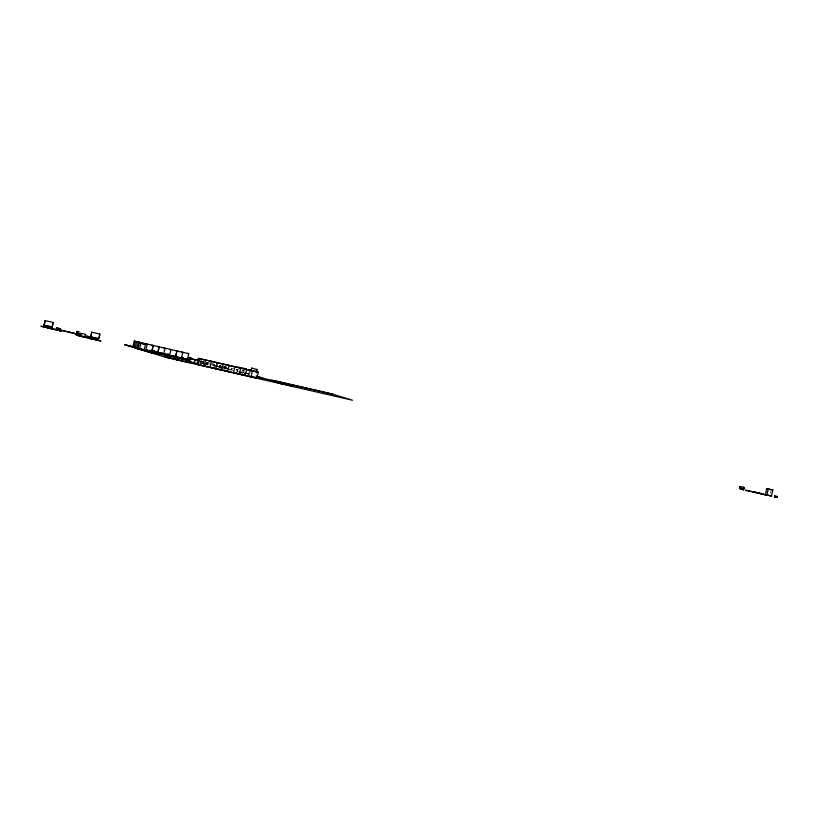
<?xml version="1.0" encoding="UTF-8"?>
<svg xmlns="http://www.w3.org/2000/svg" width="818" height="818" viewBox="0 0 818 818"><rect width="100%" height="100%" fill="white"/><g stroke="black" fill="none" stroke-linecap="round" stroke-linejoin="round"><path stroke-width="0.61" stroke-dasharray="4.09 3.07" d="M200.553 363.233L201.197 360.482M203.518 361.106L202.864 363.857L203.416 363.979L200.962 363.366M214.019 366.208L214.51 364.143M219.234 367.405L219.715 365.339L221.064 365.758L216.893 364.797M219.439 365.983L219.193 366.985L221.576 367.568M224.204 369.634L224.93 366.546L221.801 365.82M225.788 369.02L226.269 366.955L224.93 366.546M231.003 370.217L231.484 368.151L233.57 368.632M236.208 371.413L236.699 369.347M237.915 369.45L237.373 371.771L238.294 367.088M248.692 373.877L249.541 370.237M249.919 372.998L250.482 370.574M770.464 493.213L771.016 490.82M213.447 365.186L214.674 365.482M241.279 372.251L241.627 372.323M247.506 373.693L248.11 373.836M200.952 361.035L203.038 361.515M206.167 362.231L208.253 362.711M236.392 369.174L238.478 369.654M242.649 370.615L244.735 371.086M200.216 360.963L203.345 361.689M206.473 362.405L210.635 363.366M211.678 363.601L214.807 364.317M222.107 365.994L226.269 366.955M241.903 370.544L243.989 371.024M219.858 366.106L221.811 366.556M200.185 361.985L208.723 363.938M209.94 364.225L231.893 369.266M214.112 365.39L226.177 368.274M201.627 363.161L204.071 363.724M212.854 365.656L216.453 366.484M217.66 366.761L228.457 369.245M229.653 369.521L233.253 370.349M238.979 371.628L249.408 374.02M200.011 362.865L203.304 363.673M240.993 372.241L246.791 373.57M201.361 363.376L208.304 364.971M201.054 363.458L207.782 364.961M237.2 371.72L245.318 373.601M247.834 374.153L248.57 374.317M219.684 367.947L225.41 369.255M239.193 372.425L242.854 373.264M242.036 372.415L243.243 372.722L242.261 372.466M214.428 365.441L212.792 365.032M203.794 362.824L208.478 364.082M215.492 365.963L220.175 367.21L220.083 366.566M241.658 371.597L244.091 372.343M245.308 372.722L248.958 373.836M248.038 373.724L249.633 374.215M227.373 368.55L232.077 369.981M204.572 363.315L208.099 364.388M205.287 364L206.974 364.511M207.261 364.828L207.956 365.002M201.453 363.202L203.222 363.632M206.576 364.675L207.394 364.879"/><path stroke-width="1.23" d="M153.099 351.28L144.796 349.552M167.434 354.572L154.408 351.576M181.76 357.865L171.095 355.503L175.839 356.505M44.039 325.216L45.133 320.584L53.252 322.456L52.158 327.098L44.039 325.216L52.158 327.098M44.213 325.267L45.133 320.584M51.994 327.047L53.252 322.456M56.064 329.858L56.524 327.906L59.837 328.672L59.55 330.676M56.227 329.91L56.524 327.906M59.387 330.625L59.837 328.672M76.33 334.153L76.974 331.402L78.855 331.924L78.211 334.685L75.072 333.826L80.859 335.155M76.984 334.306L77.628 331.546M77.557 334.531L78.201 331.771L76.974 331.402M80.123 334L79.888 335.012L80.123 334L77.751 333.427M80.011 335.963C78.262 335.809 81.514 335.83 80.716 333.304L85.645 334.45L85 337.2M80.246 336.116L80.716 333.304M84.827 337.149L85.645 334.45M90.686 336.822L91.769 332.18L99.888 334.061L98.804 338.703L90.849 336.873L91.769 332.18M134.264 341.075L135.44 341.433L134.04 347.425L132.864 347.067L134.264 341.075L188.723 353.673L187.322 359.664L139.96 348.785M135.379 347.875L136.79 341.893L142.864 343.396L136.79 341.893M138.303 342.353L136.892 348.335L147.322 350.758L134.888 347.742L137.179 348.396M137.966 348.857L139.367 342.875L145.44 344.378L144.04 350.37L142.526 349.91M139.479 349.317L140.88 343.335L139.367 342.875M145.829 350.135L147.291 344.163L146.054 343.785M151.749 351.495L153.16 345.503M154.285 350.973L154.459 352.118L154.704 351.106L152.741 350.656L152.087 351.536M156.504 352.497L157.741 352.875L159.081 346.873L157.905 346.505M157.741 352.875L159.152 346.883M163.61 354.214L165.083 348.243L163.835 347.875M168.61 354.266L168.794 355.411L169.029 354.399L167.077 353.949L166.422 354.828M169.541 355.574L171.003 349.603L169.766 349.235M174.285 356.576L175.533 356.955L176.872 350.953L175.696 350.595M175.533 356.955L176.933 350.973M181.167 358.253L181.412 357.241L183.365 357.691L183.13 358.703L182.946 357.558M181.392 358.304L182.864 352.333L181.616 351.955M188.447 358.161L189.796 358.57L189.07 361.668L187.721 361.259L188.447 358.161L198.876 360.554M188.406 360.145L189.05 357.384L189.704 357.538M190.502 359.756L190.931 357.916L189.05 357.384M198.508 358.345L199.684 358.703L198.283 364.695L197.107 364.337L198.508 358.345L258.314 372.18L256.903 378.161L254.255 377.374M226.412 371.065L227.588 371.423L228.999 365.441L227.823 365.084M233.457 372.773L234.858 366.791L233.682 366.433M245.185 375.472L246.586 369.48L245.41 369.123M251.106 370.462L251.647 368.141L252.189 368.264M256.054 371.74L256.596 369.419L257.138 369.542L256.32 373.018M739.564 488.52L740.024 486.567L744.104 487.559L743.644 489.512L739.564 488.52L740.024 486.567M740.188 486.618L739.738 488.571L740.27 486.649M743.511 487.385L743.051 489.338L743.593 487.405M765.341 494.563L766.742 488.581L771.302 489.624L772.816 490.084L771.415 496.076L765.341 494.563L771.415 496.076M766.855 495.023L768.255 489.041L766.742 488.581M774.493 496.843L774.728 495.831L777.1 496.414L776.865 497.416L774.493 496.843L776.865 497.416M774.912 496.976L774.728 495.831M776.446 497.293L777.1 496.414M48.262 328.008L47.413 327.824L49.397 328.284M78.375 335.574L101.013 341.096L81.411 336.28L84.06 336.944M81.626 336.331L81.964 336.382M260.645 378.069L259.562 377.793L262.404 378.509M741.118 489.184L741.926 489.389M85.87 336.423L85.266 336.28L87.506 336.842L85.307 336.29M749.554 491.158L749.012 491.025L749.769 491.209M89.99 338.499L91.667 338.908M160.88 353.11L162.393 353.478M149.745 351.648L150.706 351.832L148.866 351.413M176.095 359.46L177.762 359.859L175.604 359.358M227.66 371.392L229.337 371.791M252.915 377.19L254.582 377.589M86.524 336.852L87.393 337.057L86.524 336.863M92.833 337.65L94.111 337.885M242.005 374.685L242.701 374.838L242.036 374.675M95.798 339.838L96.565 340.012L95.982 339.889M186.054 359.685L186.422 359.767M79.796 335.901L81.555 336.321M83.845 336.893L82.546 336.515M45.573 327.404L45.706 327.445M57.219 330.094L57.148 330.083M216.126 368.673L216.484 368.765M140.88 343.335L145.44 344.378M768.255 489.041L772.816 490.084M199.684 358.703L258.314 372.18M78.201 331.771L78.855 331.924M190.277 357.763L190.931 357.916M197.506 359.327L198.161 359.47M56.687 327.957L60.011 328.724M189.796 358.57L198.13 360.493M136.401 347.445L124.52 344.695L166.33 357.476L352.507 400.247L331.494 393.826L271.566 380.053L292.578 386.485M149.551 350.462L157.956 352.394M165.226 354.041L160.226 352.957L161.862 353.366M185.553 358.621L187.987 359.184M132.864 347.067L138.723 348.499M77.086 334.45L80.563 335.247M188.283 360.073L179.019 357.947L187.987 360.155M137.506 348.734L158.897 353.795L139.346 349.306M83.917 336.76L76.105 334.961L78.794 335.789M142.465 350.186L190.911 361.331M256.095 376.28L259.93 377.19M147.516 351.72L152.179 353.049L150.87 352.752M272.844 380.442L332.773 394.215M258.866 377.599L264.071 378.918L256.985 377.098L259.51 377.865M266.985 379.347L276.106 381.444M187.721 361.259L197.404 363.581M742.171 489.399L743.572 489.757L742.038 489.368M197.107 364.337L232.281 372.415M233.447 372.681L255.727 377.804M261.177 378.192L262.312 378.489M69.274 332.282L70.522 332.599L68.569 332.149M48.702 328.11L49.509 328.315M182.843 358.897L183.661 359.102M259.684 377.793L260.513 377.998M141.013 349.266L141.739 349.419M253.079 377.241L253.897 377.446M238.14 373.795L238.958 373.99M227.833 371.444L228.651 371.648M213.375 368.049L214.193 368.253M203.212 365.789L206.565 366.587M90.154 338.55L90.972 338.754M743.163 489.634L743.531 489.737M251.647 368.141L257.138 369.542M125.747 344.991L138.733 348.468M744.104 487.559L743.644 489.512M759.39 493.101L760.566 493.469L753.531 491.761L754.707 492.119M246.238 368.908L238.457 367.139M251.269 370.472L252.445 370.83L251.044 376.812L249.868 376.454M249.541 370.237L251.136 370.728L248.887 370.094M239.541 367.773L240.717 368.131L239.316 374.123L238.14 373.765M221.954 363.734L223.13 364.092L221.729 370.084L220.553 369.726M187.547 353.315L188.723 353.673M216.095 362.384L217.271 362.752L215.87 368.734L213.467 368.151M210.236 361.045L211.412 361.403L210.001 367.384L208.825 367.026M204.367 359.695L205.543 360.053L204.142 366.045L202.966 365.677M256.269 376.075L283.457 384.388M151.984 345.145L153.222 345.523L151.821 351.505L150.573 351.137M140.123 342.425L141.371 342.803M249.04 376.178L251.228 376.842M193.661 359.358L195.001 359.767L194.275 362.865L192.936 362.456M245.584 375.544L233.774 372.63L236.463 373.448M238.866 373.949L239.654 374.143M228.743 371.515L230.932 372.19M223.529 370.319L225.717 370.994M185.553 358.805L187.987 359.552M182.496 358.008L188.59 359.879M186.146 359.306L187.322 359.664M220.062 369.685L209.551 367.067L212.24 367.896M180.216 357.947L181.453 358.315M185.492 359.572L182.291 358.805M99.888 334.061L98.804 338.703M199.173 364.716L201.361 365.39M162.434 353.857L163.672 354.235M153.508 351.351L160.236 353.407M189.633 362.783L165.052 356.75L170.093 358.294M144.653 349.777L145.89 350.145M139.939 348.928L141.831 349.46M136.606 348.171L137.833 348.54M91.698 337.323L94.336 337.998M89.97 336.924L92.178 337.497M87.833 337.139L86.064 336.76M740.607 486.751L740.321 488.755L740.607 486.751M743.347 487.334L743.306 489.409L743.347 487.334M73.344 333.038L60.317 330.053L76.708 334.071L73.344 333.038M94.663 337.926L86.851 336.126L97.352 338.744L94.663 337.926M50.021 328.315L40.9 326.218L52.536 329.081L50.021 328.315M58.865 330.339L52.352 328.846L61.391 331.116L58.865 330.339M763.388 494.256L750.351 491.26L765.904 495.023L763.388 494.256M748.828 491.004L745.627 490.248L748.828 491.004"/></g></svg>
